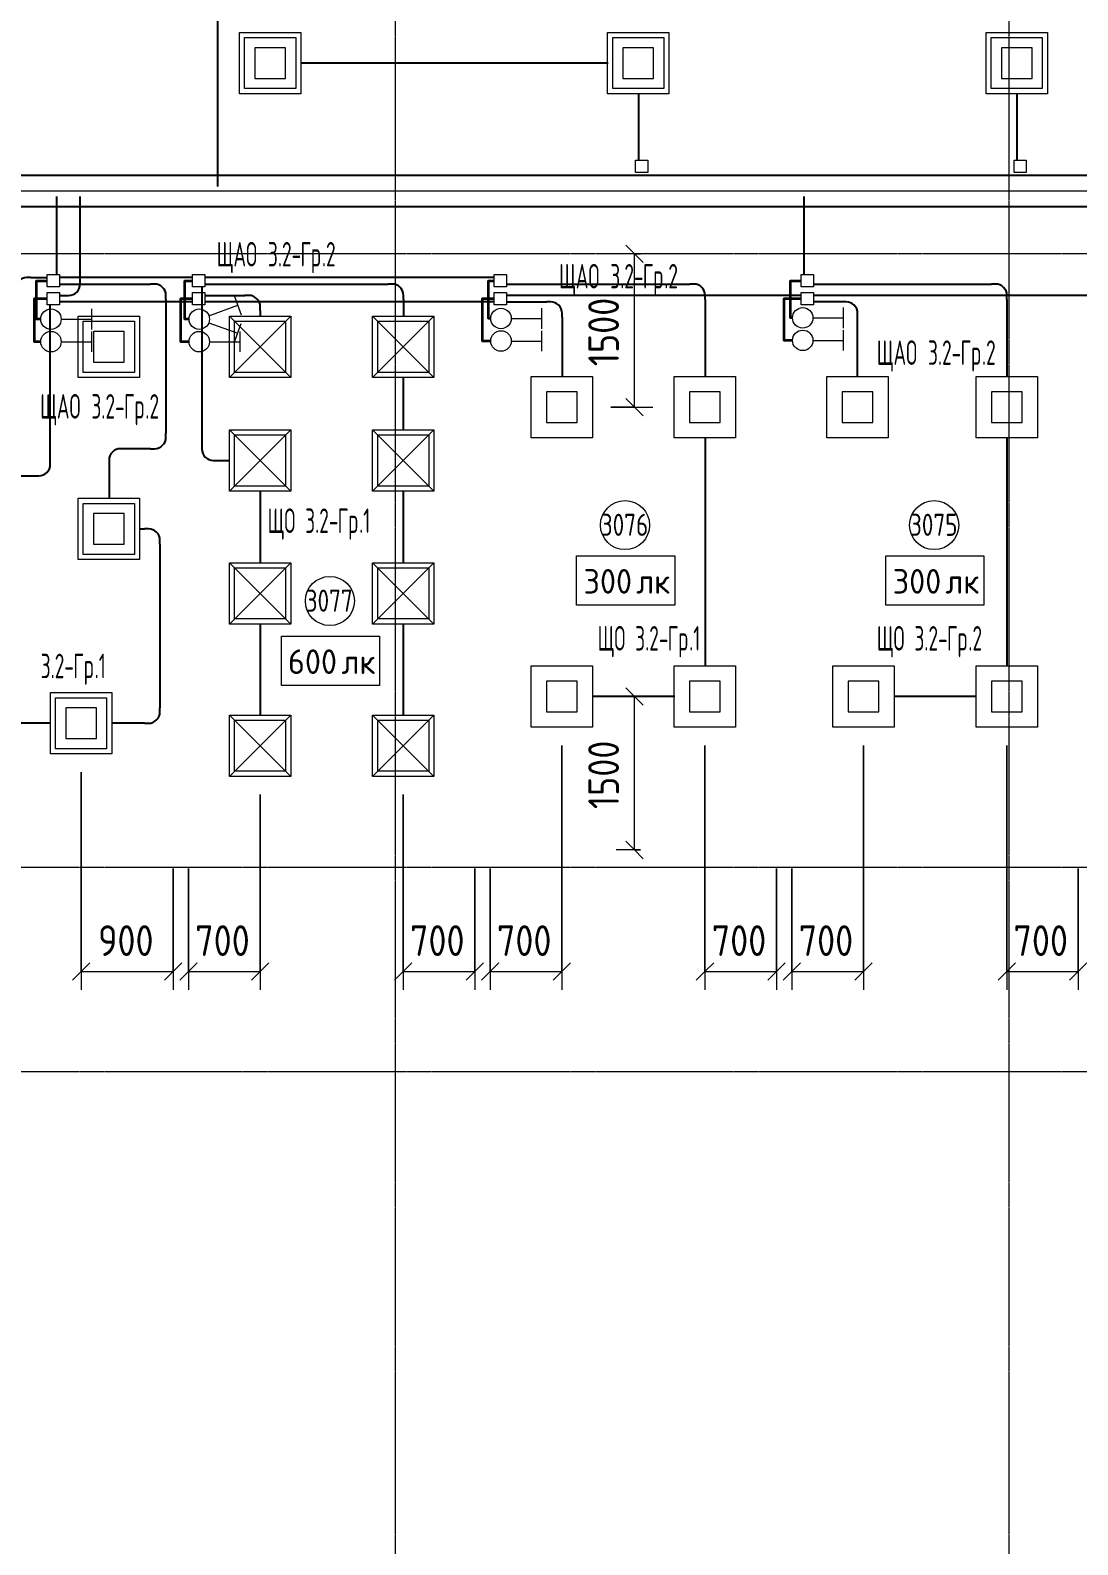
# Model space of a CAD drawing. Header units: millimetres. Extents: x -4730 to 98194, y -4296 to 93388.
# Drawn here: x 17933 to 28174, y 30378 to 45184 of the extents above; entities that cross this region are included whole.
import ezdxf

# ---------------------------------------------------------------- set-up
doc = ezdxf.new("R2010")
doc.units = ezdxf.units.MM
doc.linetypes.add('Линия сетки', pattern=[22.225, 12.7, -3.175, 3.175, -3.175])
for name, color, linetype, lineweight, true_color in [('Кабельные лотки', 5, 'Continuous', 25, 0x0000ff), ('Короба', 7, 'Continuous', 25, 0x008000), ('Соединительные детали коробов', 7, 'Continuous', 25, 0x008000), ('Типовые аннотации', 5, 'Continuous', 18, 0x0000ff)]:
    doc.layers.add(name, color=color, linetype=linetype, lineweight=lineweight, true_color=true_color)
for name, color, linetype, lineweight in [('Марки помещений', 7, 'Continuous', 9), ('Марки силовых электроприборов', 7, 'Continuous', 9), ('Осевая линия', 7, 'Continuous', 18), ('Оси', 7, 'Continuous', 9), ('Провода', 7, 'Continuous', 35), ('Размеры', 7, 'Continuous', 9), ('Размеры-120', 7, 'Continuous', 9)]:
    doc.layers.add(name, color=color, linetype=linetype, lineweight=lineweight)
doc.styles.add('GOST Common', font='GOST_Common.ttf', dxfattribs={"width": 0.6, "height": 240})
doc.styles.add('GOST Common_1', font='GOST_Common.ttf', dxfattribs={"width": 0.9, "height": 300})
doc.styles.add('GOST Common_2', font='GOST_Common.ttf', dxfattribs={"width": 0.8, "height": 216})
doc.styles.add('GOST Common_3', font='GOST_Common.ttf', dxfattribs={"height": 240})
doc.dimstyles.new('ADSK_Проверочный', dxfattribs={"dimscale": 304.8, "dimtxt": 301.714499, "dimasz": 0.556693, "dimexe": 0.590551, "dimexo": 0.590551, "dimgap": 0.19685, "dimtad": 1, "dimdec": 3, "dimrnd": 0.001, "dimdsep": 46, "dimtxsty": 'GOST Common_1', "dimblk1": 'OBLIQUE', "dimblk2": 'OBLIQUE', "dimsah": 1, "dimcen": 0.09, "dimazin": 0, "dimtfac": 1, "dimtdec": 4, "dimtix": 1, "dimtmove": 0, "dimatfit": 3, "dimfxl": 1, "dimtvp": 1, "dimtolj": 1, "dimtzin": 0, "dimarcsym": 2})

# ---------------------------------------------------------------- blocks, each defined once
blk = doc.blocks.new('M_Короб_ отвод - Плоский торец - ПВХ - Стандартная-2386742-3-й этаж')
at = {"layer": 'Соединительные детали коробов'}
for p, q in [((0, 111.95), (0, 150.05)), ((-150.05, 0), (-111.95, 0))]:
    blk.add_line(p, q, dxfattribs=at)
blk.add_arc((-111.95, 111.95), 111.95, 270, 0, dxfattribs=at)
blk = doc.blocks.new('DIMBLOCK108-3-й этаж')
at = {"layer": 'Размеры-120'}
for p, q in [((18430, 37932), (18430, 35802)), ((18430, 35982), (18430, 37932)), ((19330, 36990), (19330, 35802)), ((19330, 35982), (19330, 36990)), ((18430, 35982), (18345, 35897)), ((18430, 35982), (18515, 36067)), ((18430, 35982), (19330, 35982)), ((19330, 35982), (19245, 35897)), ((19330, 35982), (19415, 36067))]:
    blk.add_line(p, q, dxfattribs=at)
at = {"layer": 'Размеры-120', "color": 0, "insert": (18596, 36434), "char_height": 300, "width": 681.16, "attachment_point": 1, "line_spacing_factor": 1.022761, "style": 'GOST Common_1'}
blk.add_mtext('900', dxfattribs=at)
blk = doc.blocks.new('_Oblique')
at = {"color": 0, "linetype": 'ByBlock', "lineweight": -2}
blk.add_line((-0.5, -0.5), (0.5, 0.5), dxfattribs=at)
blk = doc.blocks.new('DIMBLOCK109-3-й этаж')
at = {"layer": 'Размеры-120'}
for p, q in [((20180, 37712), (20180, 35802)), ((20180, 35982), (20180, 37712)), ((19480, 36990), (19480, 35802)), ((19480, 35982), (19480, 36990)), ((19480, 35982), (19395, 35897)), ((19480, 35982), (19565, 36067)), ((19480, 35982), (20180, 35982)), ((20180, 35982), (20095, 35897)), ((20180, 35982), (20265, 36067))]:
    blk.add_line(p, q, dxfattribs=at)
at = {"layer": 'Размеры-120', "color": 0, "insert": (19546, 36434), "char_height": 300, "width": 681.16, "attachment_point": 1, "line_spacing_factor": 1.022761, "style": 'GOST Common_1'}
blk.add_mtext('700', dxfattribs=at)
blk = doc.blocks.new('DIMBLOCK110-3-й этаж')
at = {"layer": 'Размеры-120'}
for p, q in [((21580, 37712), (21580, 35802)), ((21580, 35982), (21580, 37712)), ((22280, 36990), (22280, 35802)), ((22280, 35982), (22280, 36990)), ((21580, 35982), (21495, 35897)), ((21580, 35982), (21665, 36067)), ((21580, 35982), (22280, 35982)), ((22280, 35982), (22195, 35897)), ((22280, 35982), (22365, 36067))]:
    blk.add_line(p, q, dxfattribs=at)
at = {"layer": 'Размеры-120', "color": 0, "insert": (21646, 36434), "char_height": 300, "width": 681.16, "attachment_point": 1, "line_spacing_factor": 1.022761, "style": 'GOST Common_1'}
blk.add_mtext('700', dxfattribs=at)
blk = doc.blocks.new('DIMBLOCK111-3-й этаж')
at = {"layer": 'Размеры-120'}
for p, q in [((23130, 38192), (23130, 35802)), ((23130, 35982), (23130, 38192)), ((22430, 36990), (22430, 35802)), ((22430, 35982), (22430, 36990)), ((22430, 35982), (22345, 35897)), ((22430, 35982), (22515, 36067)), ((22430, 35982), (23130, 35982)), ((23130, 35982), (23045, 35897)), ((23130, 35982), (23215, 36067))]:
    blk.add_line(p, q, dxfattribs=at)
at = {"layer": 'Размеры-120', "color": 0, "insert": (22496, 36434), "char_height": 300, "width": 681.16, "attachment_point": 1, "line_spacing_factor": 1.022761, "style": 'GOST Common_1'}
blk.add_mtext('700', dxfattribs=at)
blk = doc.blocks.new('DIMBLOCK112-3-й этаж')
at = {"layer": 'Размеры-120'}
for p, q in [((24530, 38192), (24530, 35802)), ((24530, 35982), (24530, 38192)), ((25230, 36990), (25230, 35802)), ((25230, 35982), (25230, 36990)), ((24530, 35982), (24445, 35897)), ((24530, 35982), (24615, 36067)), ((24530, 35982), (25230, 35982)), ((25230, 35982), (25145, 35897)), ((25230, 35982), (25315, 36067))]:
    blk.add_line(p, q, dxfattribs=at)
at = {"layer": 'Размеры-120', "color": 0, "insert": (24596, 36434), "char_height": 300, "width": 681.16, "attachment_point": 1, "line_spacing_factor": 1.022761, "style": 'GOST Common_1'}
blk.add_mtext('700', dxfattribs=at)
blk = doc.blocks.new('DIMBLOCK113-3-й этаж')
at = {"layer": 'Размеры-120'}
for p, q in [((23610, 38670), (24021, 38670)), ((23841, 38670), (23610, 38670)), ((23841, 38670), (23756, 38755)), ((23841, 37170), (23841, 38670)), ((23841, 38670), (23926, 38585)), ((23901, 37170), (23661, 37170)), ((23841, 37170), (23756, 37255)), ((23841, 37170), (23926, 37085)), ((23841, 37170), (23901, 37170))]:
    blk.add_line(p, q, dxfattribs=at)
at = {"layer": 'Размеры-120', "color": 0, "insert": (23389, 37570), "char_height": 300, "width": 840.71, "attachment_point": 1, "rotation": 90, "line_spacing_factor": 1.022761, "style": 'GOST Common_1'}
blk.add_mtext('1500', dxfattribs=at)
blk = doc.blocks.new('DIMBLOCK114-3-й этаж')
at = {"layer": 'Размеры-120'}
for p, q in [((23901, 43000), (23661, 43000)), ((23841, 43000), (23756, 43085)), ((23841, 41500), (23841, 43000)), ((23841, 43000), (23926, 42915)), ((23841, 43000), (23901, 43000)), ((23610, 41500), (24021, 41500)), ((23841, 41500), (23610, 41500)), ((23841, 41500), (23756, 41585)), ((23841, 41500), (23926, 41415))]:
    blk.add_line(p, q, dxfattribs=at)
at = {"layer": 'Размеры-120', "color": 0, "insert": (23389, 41900), "char_height": 300, "width": 840.71, "attachment_point": 1, "rotation": 90, "line_spacing_factor": 1.022761, "style": 'GOST Common_1'}
blk.add_mtext('1500', dxfattribs=at)
blk = doc.blocks.new('DIMBLOCK115-3-й этаж')
at = {"layer": 'Размеры-120'}
for p, q in [((26080, 38192), (26080, 35802)), ((26080, 35982), (26080, 38192)), ((25380, 36990), (25380, 35802)), ((25380, 35982), (25380, 36990)), ((25380, 35982), (25295, 35897)), ((25380, 35982), (25465, 36067)), ((25380, 35982), (26080, 35982)), ((26080, 35982), (25995, 35897)), ((26080, 35982), (26165, 36067))]:
    blk.add_line(p, q, dxfattribs=at)
at = {"layer": 'Размеры-120', "color": 0, "insert": (25446, 36434), "char_height": 300, "width": 681.16, "attachment_point": 1, "line_spacing_factor": 1.022761, "style": 'GOST Common_1'}
blk.add_mtext('700', dxfattribs=at)
blk = doc.blocks.new('DIMBLOCK116-3-й этаж')
at = {"layer": 'Размеры-120'}
for p, q in [((27480, 38192), (27480, 35802)), ((27480, 35982), (27480, 38192)), ((28180, 36990), (28180, 35802)), ((28180, 35982), (28180, 36990)), ((27480, 35982), (27395, 35897)), ((27480, 35982), (27565, 36067)), ((27480, 35982), (28180, 35982)), ((28180, 35982), (28095, 35897)), ((28180, 35982), (28265, 36067))]:
    blk.add_line(p, q, dxfattribs=at)
at = {"layer": 'Размеры-120', "color": 0, "insert": (27546, 36434), "char_height": 300, "width": 681.16, "attachment_point": 1, "line_spacing_factor": 1.022761, "style": 'GOST Common_1'}
blk.add_mtext('700', dxfattribs=at)
blk = doc.blocks.new('ADSK_Марка_Помещение_1_ГОСТ21-501-2011 - Номер-85995-3-й этаж')
at = {"layer": 'Марки помещений'}
blk.add_circle((0, 0), 2, dxfattribs=at)
blk = doc.blocks.new('Морка помещения_освещённость_ - Морка помещения_освещённость_-1484368-3-й этаж')
at = {"layer": 'Марки помещений', "color": 190, "true_color": 0x8000ff}
for p, q in [((-4, 0), (-4, 4)), ((-4, 4), (4, 4)), ((4, 4), (4, 0)), ((4, 0), (-4, 0))]:
    blk.add_line(p, q, dxfattribs=at)

msp = doc.modelspace()

# ---------------------------------------------------------------- linework, layer by layer
at = {"layer": 'Кабельные лотки'}
for p, q in [((33617.9607, 43763.1437), (6870.0021, 43763.1437)), ((6870.0021, 43463.1437), (33617.9607, 43463.1437))]:
    msp.add_line(p, q, dxfattribs=at)
at = {"layer": 'Короба'}
for p, q in [((19763.3443, 46606.5969), (19763.3443, 43656.3867)), ((23582.8443, 44863.9553), (20577.8443, 44863.9553)), ((23880.3443, 44566.4553), (23880.3443, 43914.9566)), ((27580.3443, 44566.4553), (27580.3443, 43914.9566)), ((18191.4835, 42795.3411), (18191.4835, 43558.4968)), ((18419.9835, 42742.2061), (18419.9835, 43558.4968)), ((25498.4835, 42795.3411), (25498.4835, 43558.4968)), ((17937.7758, 42766.8411), (18099.9835, 42766.8411)), ((19519.9835, 42766.8411), (18219.9835, 42766.8411)), ((18219.9835, 42703.8411), (19109.9335, 42703.8411)), ((19611.4835, 42675.3411), (19611.4835, 41128.7416)), ((22469.9835, 42766.8411), (19639.9835, 42766.8411)), ((19639.9835, 42703.8411), (21432.214, 42703.8411)), ((22589.9835, 42703.8411), (24382.214, 42703.8411)), ((25589.9835, 42703.8411), (27332.214, 42703.8411)), ((18128.4835, 40979.0213), (18128.4835, 42500.6561)), ((18219.9835, 42592.1561), (18269.9335, 42592.1561)), ((19519.9835, 42529.1561), (18219.9835, 42529.1561)), ((19259.9835, 42553.7911), (19259.9835, 41243.8911)), ((19639.9835, 42592.1561), (20032.214, 42592.1561)), ((22469.9835, 42529.1561), (19639.9835, 42529.1561)), ((21582.264, 42553.7911), (21582.264, 42386.6561)), ((25469.9835, 42592.1561), (22589.9835, 42592.1561)), ((22589.9835, 42529.1561), (22982.214, 42529.1561)), ((24532.264, 42553.7911), (24532.264, 41797.5)), ((28409.9835, 42592.1561), (25589.9835, 42592.1561)), ((25872.214, 42529.1561), (25589.9835, 42529.1561)), ((27482.264, 42553.7911), (27482.264, 41797.5)), ((20182.264, 42442.1061), (20182.264, 42386.6561)), ((23132.264, 42379.1061), (23132.264, 41797.5)), ((26022.264, 41797.5), (26022.264, 42379.1061)), ((21582.264, 41276.1916), (21582.264, 41791.6561)), ((24532.264, 41202.5), (24532.264, 38967.5)), ((27482.264, 41202.5), (27482.264, 38967.5)), ((19109.9335, 41093.8411), (18853.7736, 41093.8411)), ((18703.7236, 40943.7911), (18703.7236, 40606.6561)), ((19761.5335, 40978.6916), (19884.764, 40978.6916)), ((17810.4929, 40828.9713), (17978.4335, 40828.9713)), ((20182.264, 40681.1916), (20182.264, 39976.1916)), ((21582.264, 39976.1916), (21582.264, 40681.1916)), ((19001.2236, 40309.1561), (19051.1736, 40309.1561)), ((19201.2236, 40159.1061), (19201.2236, 38559.2061)), ((20182.264, 39381.1916), (20182.264, 38486.6561)), ((21582.264, 38486.6561), (21582.264, 39381.1916)), ((24234.764, 38670), (23429.764, 38670)), ((27184.764, 38670), (26379.764, 38670)), ((18134.764, 38409.1561), (16699.764, 38409.1561)), ((19051.1736, 38409.1561), (18729.764, 38409.1561))]:
    msp.add_line(p, q, dxfattribs=at)
at = {"layer": 'Осевая линия'}
msp.add_line((6870.0021, 43613.1437), (33617.9607, 43613.1437), dxfattribs=at)
at = {"layer": 'Оси', "linetype": 'Линия сетки'}
for p, q in [((21500, 93388.3703), (21500, -3096.3487)), ((27500, 93388.3703), (27500, -3096.3487)), ((98194.2682, 43000), (-3530.0173, 43000)), ((98194.2682, 37000), (-3530.0173, 37000)), ((98194.2682, 35000), (-3530.0173, 35000))]:
    msp.add_line(p, q, dxfattribs=at)
at = {"layer": 'Провода', "flags": 128}
for points in [[(18035.6433, 42360), (17995, 42360), (17995, 42735.3432), (18099.9835, 42735.3419)], [(19485.6433, 42360), (19445, 42360), (19445, 42735.3432), (19519.9835, 42735.342)], [(22435.6433, 42366.5458), (22415, 42366.5458), (22415, 42735.3432), (22469.9835, 42735.3422)], [(25385.6433, 42372.5619), (25365, 42372.5619), (25365, 42735.3432), (25469.9835, 42735.3419)], [(18035.6433, 42140), (17975, 42140), (17975, 42560.6582), (18099.9835, 42560.6568)], [(19485.6433, 42140), (19405, 42140), (19405, 42560.6582), (19519.9835, 42560.6568)], [(22435.6433, 42146.5458), (22355, 42146.5458), (22355, 42560.6582), (22469.9835, 42560.6568)], [(25385.6433, 42152.5619), (25305, 42152.5619), (25305, 42560.6582), (25469.9835, 42560.6567)]]:
    msp.add_lwpolyline(points, dxfattribs=at)
at = {"layer": 'Типовые аннотации'}
for p, q in [((19978.0804, 45163.9553), (20578.0804, 45163.9553)), ((19978.0804, 44563.9553), (19978.0804, 45163.9553)), ((20578.0804, 45163.9553), (20578.0804, 44563.9553)), ((23578.0804, 45163.9553), (24178.0804, 45163.9553)), ((23578.0804, 44563.9553), (23578.0804, 45163.9553)), ((24178.0804, 45163.9553), (24178.0804, 44563.9553)), ((20028.0804, 45113.9553), (20528.0804, 45113.9553)), ((20028.0804, 44613.9553), (20028.0804, 45113.9553)), ((20128.0804, 45013.9553), (20128.0804, 44713.9553)), ((20428.0804, 45013.9553), (20128.0804, 45013.9553)), ((20428.0804, 44713.9553), (20428.0804, 45013.9553)), ((20528.0804, 45113.9553), (20528.0804, 44613.9553)), ((23628.0804, 45113.9553), (24128.0804, 45113.9553)), ((23628.0804, 44613.9553), (23628.0804, 45113.9553)), ((23728.0804, 45013.9553), (23728.0804, 44713.9553)), ((24028.0804, 45013.9553), (23728.0804, 45013.9553)), ((24028.0804, 44713.9553), (24028.0804, 45013.9553)), ((24128.0804, 45113.9553), (24128.0804, 44613.9553)), ((20528.0804, 44613.9553), (20028.0804, 44613.9553)), ((20128.0804, 44713.9553), (20428.0804, 44713.9553)), ((24128.0804, 44613.9553), (23628.0804, 44613.9553)), ((23728.0804, 44713.9553), (24028.0804, 44713.9553)), ((20578.0804, 44563.9553), (19978.0804, 44563.9553)), ((24178.0804, 44563.9553), (23578.0804, 44563.9553)), ((19679.6126, 42394.202), (19961.5204, 42496.8081)), ((19927.3184, 42590.7773), (19995.7224, 42402.8388)), ((18235.6433, 42360), (18535.6433, 42360)), ((18535.6433, 42260), (18535.6433, 42460)), ((21280, 42389.1561), (21880, 42389.1561)), ((21280, 41789.1561), (21280, 42389.1561)), ((21280, 42389.1561), (21880, 41789.1561)), ((21280, 41789.1561), (21880, 42389.1561)), ((21880, 42389.1561), (21880, 41789.1561)), ((22635.6433, 42366.5458), (22935.6433, 42366.5458)), ((22935.6433, 42266.5458), (22935.6433, 42466.5458)), ((25585.6433, 42372.5619), (25885.6433, 42372.5619)), ((25885.6433, 42272.5619), (25885.6433, 42472.5619)), ((19679.6126, 42325.798), (19961.5204, 42223.1919)), ((19927.3184, 42129.2227), (19995.7224, 42317.1612)), ((21330, 42339.1561), (21830, 42339.1561)), ((21330, 41839.1561), (21330, 42339.1561)), ((21830, 42339.1561), (21830, 41839.1561)), ((21880, 41789.1561), (21280, 41789.1561)), ((21830, 41839.1561), (21330, 41839.1561)), ((24230, 41800), (24830, 41800)), ((24230, 41200), (24230, 41800)), ((24830, 41800), (24830, 41200)), ((27180, 41800), (27780, 41800)), ((27180, 41200), (27180, 41800)), ((27780, 41800), (27780, 41200)), ((24380, 41650), (24380, 41350)), ((24680, 41650), (24380, 41650)), ((24680, 41350), (24680, 41650)), ((27330, 41650), (27330, 41350)), ((27630, 41650), (27330, 41650)), ((27630, 41350), (27630, 41650)), ((24380, 41350), (24680, 41350)), ((27330, 41350), (27630, 41350)), ((19880, 41278.6916), (20480, 41278.6916)), ((19880, 40678.6916), (19880, 41278.6916)), ((19880, 41278.6916), (20480, 40678.6916)), ((19880, 40678.6916), (20480, 41278.6916)), ((19930, 41228.6916), (20430, 41228.6916)), ((19930, 40728.6916), (19930, 41228.6916)), ((20430, 41228.6916), (20430, 40728.6916)), ((20480, 41278.6916), (20480, 40678.6916)), ((21280, 41278.6916), (21880, 41278.6916)), ((21280, 40678.6916), (21280, 41278.6916)), ((21280, 41278.6916), (21880, 40678.6916)), ((21280, 40678.6916), (21880, 41278.6916)), ((21330, 41228.6916), (21830, 41228.6916)), ((21330, 40728.6916), (21330, 41228.6916)), ((21830, 41228.6916), (21830, 40728.6916)), ((21880, 41278.6916), (21880, 40678.6916)), ((24830, 41200), (24230, 41200)), ((27780, 41200), (27180, 41200)), ((20430, 40728.6916), (19930, 40728.6916)), ((21830, 40728.6916), (21330, 40728.6916)), ((18401.4596, 40609.1561), (19001.4596, 40609.1561)), ((18401.4596, 40009.1561), (18401.4596, 40609.1561)), ((19001.4596, 40609.1561), (19001.4596, 40009.1561)), ((20480, 40678.6916), (19880, 40678.6916)), ((21880, 40678.6916), (21280, 40678.6916)), ((18451.4596, 40559.1561), (18951.4596, 40559.1561)), ((18451.4596, 40059.1561), (18451.4596, 40559.1561)), ((18551.4596, 40459.1561), (18551.4596, 40159.1561)), ((18851.4596, 40459.1561), (18551.4596, 40459.1561)), ((18851.4596, 40159.1561), (18851.4596, 40459.1561)), ((18951.4596, 40559.1561), (18951.4596, 40059.1561)), ((18551.4596, 40159.1561), (18851.4596, 40159.1561)), ((19001.4596, 40009.1561), (18401.4596, 40009.1561)), ((18951.4596, 40059.1561), (18451.4596, 40059.1561)), ((19880, 39978.6916), (20480, 39978.6916)), ((19880, 39378.6916), (19880, 39978.6916)), ((19880, 39978.6916), (20480, 39378.6916)), ((19880, 39378.6916), (20480, 39978.6916)), ((20480, 39978.6916), (20480, 39378.6916)), ((21280, 39978.6916), (21880, 39978.6916)), ((21280, 39378.6916), (21280, 39978.6916)), ((21280, 39978.6916), (21880, 39378.6916)), ((21280, 39378.6916), (21880, 39978.6916)), ((21880, 39978.6916), (21880, 39378.6916)), ((19930, 39928.6916), (20430, 39928.6916)), ((19930, 39428.6916), (19930, 39928.6916)), ((20430, 39928.6916), (20430, 39428.6916)), ((21330, 39928.6916), (21830, 39928.6916)), ((21330, 39428.6916), (21330, 39928.6916)), ((21830, 39928.6916), (21830, 39428.6916)), ((20430, 39428.6916), (19930, 39428.6916)), ((21830, 39428.6916), (21330, 39428.6916)), ((20480, 39378.6916), (19880, 39378.6916)), ((21880, 39378.6916), (21280, 39378.6916)), ((22830, 38970), (23430, 38970)), ((22830, 38370), (22830, 38970)), ((23430, 38970), (23430, 38370)), ((24230, 38970), (24830, 38970)), ((24230, 38370), (24230, 38970)), ((24830, 38970), (24830, 38370)), ((25780, 38970), (26380, 38970)), ((25780, 38370), (25780, 38970)), ((26380, 38970), (26380, 38370)), ((27180, 38970), (27780, 38970)), ((27180, 38370), (27180, 38970)), ((27780, 38970), (27780, 38370)), ((22980, 38820), (22980, 38520)), ((23280, 38820), (22980, 38820)), ((23280, 38520), (23280, 38820)), ((24380, 38820), (24380, 38520)), ((24680, 38820), (24380, 38820)), ((24680, 38520), (24680, 38820)), ((25930, 38820), (25930, 38520)), ((26230, 38820), (25930, 38820)), ((26230, 38520), (26230, 38820)), ((27330, 38820), (27330, 38520)), ((27630, 38820), (27330, 38820)), ((27630, 38520), (27630, 38820)), ((18130, 38709.1561), (18730, 38709.1561)), ((18130, 38109.1561), (18130, 38709.1561)), ((18180, 38659.1561), (18680, 38659.1561)), ((18180, 38159.1561), (18180, 38659.1561)), ((18680, 38659.1561), (18680, 38159.1561)), ((18730, 38709.1561), (18730, 38109.1561)), ((18280, 38559.1561), (18280, 38259.1561)), ((18580, 38559.1561), (18280, 38559.1561)), ((18580, 38259.1561), (18580, 38559.1561)), ((22980, 38520), (23280, 38520)), ((24380, 38520), (24680, 38520)), ((25930, 38520), (26230, 38520)), ((27330, 38520), (27630, 38520)), ((19880, 38489.1561), (20480, 38489.1561)), ((19880, 37889.1561), (19880, 38489.1561)), ((19880, 38489.1561), (20480, 37889.1561)), ((19880, 37889.1561), (20480, 38489.1561)), ((19930, 38439.1561), (20430, 38439.1561)), ((19930, 37939.1561), (19930, 38439.1561)), ((20430, 38439.1561), (20430, 37939.1561)), ((20480, 38489.1561), (20480, 37889.1561)), ((21280, 38489.1561), (21880, 38489.1561)), ((21280, 37889.1561), (21280, 38489.1561)), ((21280, 38489.1561), (21880, 37889.1561)), ((21280, 37889.1561), (21880, 38489.1561)), ((21330, 38439.1561), (21830, 38439.1561)), ((21330, 37939.1561), (21330, 38439.1561)), ((21830, 38439.1561), (21830, 37939.1561)), ((21880, 38489.1561), (21880, 37889.1561)), ((23430, 38370), (22830, 38370)), ((24830, 38370), (24230, 38370)), ((26380, 38370), (25780, 38370)), ((27780, 38370), (27180, 38370)), ((18280, 38259.1561), (18580, 38259.1561)), ((18730, 38109.1561), (18130, 38109.1561)), ((18680, 38159.1561), (18180, 38159.1561)), ((20430, 37939.1561), (19930, 37939.1561)), ((21830, 37939.1561), (21330, 37939.1561)), ((20480, 37889.1561), (19880, 37889.1561)), ((21880, 37889.1561), (21280, 37889.1561))]:
    msp.add_line(p, q, dxfattribs=at)
at = {"layer": 'Типовые аннотации', "color": 1, "true_color": 0xff0000}
for p, q in [((27278.0804, 45163.9553), (27878.0804, 45163.9553)), ((27278.0804, 44563.9553), (27278.0804, 45163.9553)), ((27878.0804, 45163.9553), (27878.0804, 44563.9553)), ((27328.0804, 45113.9553), (27828.0804, 45113.9553)), ((27328.0804, 44613.9553), (27328.0804, 45113.9553)), ((27428.0804, 45013.9553), (27428.0804, 44713.9553)), ((27728.0804, 45013.9553), (27428.0804, 45013.9553)), ((27728.0804, 44713.9553), (27728.0804, 45013.9553)), ((27828.0804, 45113.9553), (27828.0804, 44613.9553)), ((27828.0804, 44613.9553), (27328.0804, 44613.9553)), ((27428.0804, 44713.9553), (27728.0804, 44713.9553)), ((27878.0804, 44563.9553), (27278.0804, 44563.9553)), ((27551.8443, 43914.9566), (27671.8443, 43914.9566)), ((27551.8443, 43794.9566), (27551.8443, 43914.9566)), ((27671.8443, 43914.9566), (27671.8443, 43794.9566)), ((27671.8443, 43794.9566), (27551.8443, 43794.9566)), ((18099.9835, 42620.6561), (18219.9835, 42620.6561)), ((18099.9835, 42500.6561), (18099.9835, 42620.6561)), ((18219.9835, 42500.6561), (18099.9835, 42500.6561)), ((18219.9835, 42620.6561), (18219.9835, 42500.6561)), ((19519.9835, 42620.6561), (19639.9835, 42620.6561)), ((19519.9835, 42500.6561), (19519.9835, 42620.6561)), ((19639.9835, 42500.6561), (19519.9835, 42500.6561)), ((19639.9835, 42620.6561), (19639.9835, 42500.6561)), ((22469.9835, 42620.6561), (22589.9835, 42620.6561)), ((22469.9835, 42500.6561), (22469.9835, 42620.6561)), ((22589.9835, 42500.6561), (22469.9835, 42500.6561)), ((22589.9835, 42620.6561), (22589.9835, 42500.6561)), ((25469.9835, 42620.6561), (25589.9835, 42620.6561)), ((25469.9835, 42500.6561), (25469.9835, 42620.6561)), ((25589.9835, 42500.6561), (25469.9835, 42500.6561)), ((25589.9835, 42620.6561), (25589.9835, 42500.6561)), ((18401.4596, 42389.1561), (19001.4596, 42389.1561)), ((18401.4596, 41789.1561), (18401.4596, 42389.1561)), ((19001.4596, 42389.1561), (19001.4596, 41789.1561)), ((19880, 42389.1561), (20480, 42389.1561)), ((19880, 41789.1561), (19880, 42389.1561)), ((19880, 42389.1561), (20480, 41789.1561)), ((19880, 41789.1561), (20480, 42389.1561)), ((20480, 42389.1561), (20480, 41789.1561)), ((18451.4596, 42339.1561), (18951.4596, 42339.1561)), ((18451.4596, 41839.1561), (18451.4596, 42339.1561)), ((18535.6433, 42040), (18535.6433, 42240)), ((18551.4596, 42239.1561), (18551.4596, 41939.1561)), ((18851.4596, 42239.1561), (18551.4596, 42239.1561)), ((18851.4596, 41939.1561), (18851.4596, 42239.1561)), ((18951.4596, 42339.1561), (18951.4596, 41839.1561)), ((19930, 42339.1561), (20430, 42339.1561)), ((19930, 41839.1561), (19930, 42339.1561)), ((19985.6433, 42040), (19985.6433, 42240)), ((20430, 42339.1561), (20430, 41839.1561)), ((22935.6433, 42046.5458), (22935.6433, 42246.5458)), ((25885.6433, 42052.5619), (25885.6433, 42252.5619)), ((18235.6433, 42140), (18535.6433, 42140)), ((19685.6433, 42140), (19985.6433, 42140)), ((22635.6433, 42146.5458), (22935.6433, 42146.5458)), ((25585.6433, 42152.5619), (25885.6433, 42152.5619)), ((18551.4596, 41939.1561), (18851.4596, 41939.1561)), ((19001.4596, 41789.1561), (18401.4596, 41789.1561)), ((18951.4596, 41839.1561), (18451.4596, 41839.1561)), ((20480, 41789.1561), (19880, 41789.1561)), ((20430, 41839.1561), (19930, 41839.1561)), ((22830, 41800), (23430, 41800)), ((22830, 41200), (22830, 41800)), ((23430, 41800), (23430, 41200)), ((25720, 41800), (26320, 41800)), ((25720, 41200), (25720, 41800)), ((26320, 41800), (26320, 41200)), ((22980, 41650), (22980, 41350)), ((23280, 41650), (22980, 41650)), ((23280, 41350), (23280, 41650)), ((25870, 41650), (25870, 41350)), ((26170, 41650), (25870, 41650)), ((26170, 41350), (26170, 41650)), ((22980, 41350), (23280, 41350)), ((25870, 41350), (26170, 41350)), ((23430, 41200), (22830, 41200)), ((26320, 41200), (25720, 41200))]:
    msp.add_line(p, q, dxfattribs=at)
at = {"layer": 'Типовые аннотации', "color": 16, "true_color": 0x800000}
for p, q in [((23851.8443, 43914.9566), (23971.8443, 43914.9566)), ((23851.8443, 43794.9566), (23851.8443, 43914.9566)), ((23971.8443, 43914.9566), (23971.8443, 43794.9566)), ((23971.8443, 43794.9566), (23851.8443, 43794.9566))]:
    msp.add_line(p, q, dxfattribs=at)
at = {"layer": 'Типовые аннотации', "color": 7}
for p, q in [((18099.9835, 42795.3411), (18219.9835, 42795.3411)), ((18099.9835, 42675.3411), (18099.9835, 42795.3411)), ((18219.9835, 42795.3411), (18219.9835, 42675.3411)), ((19519.9835, 42795.3411), (19639.9835, 42795.3411)), ((19519.9835, 42675.3411), (19519.9835, 42795.3411)), ((19639.9835, 42795.3411), (19639.9835, 42675.3411)), ((22469.9835, 42795.3411), (22589.9835, 42795.3411)), ((22469.9835, 42675.3411), (22469.9835, 42795.3411)), ((22589.9835, 42795.3411), (22589.9835, 42675.3411)), ((25469.9835, 42795.3411), (25589.9835, 42795.3411)), ((25469.9835, 42675.3411), (25469.9835, 42795.3411)), ((25589.9835, 42795.3411), (25589.9835, 42675.3411)), ((18219.9835, 42675.3411), (18099.9835, 42675.3411)), ((19639.9835, 42675.3411), (19519.9835, 42675.3411)), ((22589.9835, 42675.3411), (22469.9835, 42675.3411)), ((25589.9835, 42675.3411), (25469.9835, 42675.3411))]:
    msp.add_line(p, q, dxfattribs=at)
at = {"layer": 'Типовые аннотации'}
for centre in [(18135.6433, 42360), (19585.6433, 42360), (22535.6433, 42366.5458), (25485.6433, 42372.5619)]:
    msp.add_circle(centre, 100, dxfattribs=at)
at = {"layer": 'Типовые аннотации', "color": 1, "true_color": 0xff0000}
for centre in [(18135.6433, 42140), (19585.6433, 42140), (22535.6433, 42146.5458), (25485.6433, 42152.5619)]:
    msp.add_circle(centre, 100, dxfattribs=at)

# ---------------------------------------------------------------- block references
at = {"layer": 'Марки помещений', "xscale": 120, "yscale": 120, "zscale": 120}
for p in [(23748.2655, 40346.5662), (26771.2221, 40346.5662), (20862.9817, 39604.6409)]:
    msp.add_blockref('ADSK_Марка_Помещение_1_ГОСТ21-501-2011 - Номер-85995-3-й этаж', p, dxfattribs=at)
at = {"layer": 'Марки помещений', "color": 190, "true_color": 0x8000ff, "xscale": 120, "yscale": 120, "zscale": 120}
for p in [(23754.1076, 39565.0359), (26777.0641, 39565.0359), (20868.8237, 38779.6236)]:
    msp.add_blockref('Морка помещения_освещённость_ - Морка помещения_освещённость_-1484368-3-й этаж', p, dxfattribs=at)
at = {"layer": 'Соединительные детали коробов'}
for p, rotation in [((17787.7258, 42766.8411), 180), ((19259.9835, 42703.8411), 90), ((21582.264, 42703.8411), 90), ((24532.264, 42703.8411), 90), ((27482.264, 42703.8411), 90), ((20182.264, 42592.1561), 90), ((23132.264, 42529.1561), 90), ((26022.264, 42529.1561), 90), ((18703.7236, 41093.8411), 180), ((19611.4835, 40978.6916), 270), ((19201.2236, 40309.1561), 90)]:
    msp.add_blockref('M_Короб_ отвод - Плоский торец - ПВХ - Стандартная-2386742-3-й этаж', p, dxfattribs=dict(at, rotation=rotation))
for p in [(18419.9835, 42592.1561), (19259.9835, 41093.8411), (18128.4835, 40828.9713), (19201.2236, 38409.1561)]:
    msp.add_blockref('M_Короб_ отвод - Плоский торец - ПВХ - Стандартная-2386742-3-й этаж', p, dxfattribs=at)

# ---------------------------------------------------------------- texts
at = {"layer": 'Марки помещений', "char_height": 216, "width": 584.9112, "attachment_point": 1, "style": 'GOST Common_2'}
for s, insert in [('3076', (23511.3096, 40457.3534)), ('3075', (26534.2661, 40457.3534)), ('3077', (20626.0258, 39715.4281))]:
    msp.add_mtext(s, dxfattribs=dict(at, insert=insert))
at = {"layer": 'Марки помещений', "color": 190, "true_color": 0x8000ff, "char_height": 240, "attachment_point": 1, "style": 'GOST Common_3'}
for s, insert, width in [('300', (23342.2237, 39916.7478), 625.31625), ('лк', (23858.1612, 39916.7478), 413.67075), ('300', (26365.1802, 39916.7478), 625.31625), ('лк', (26881.1177, 39916.7478), 413.67075), ('600', (20452.7399, 39131.3356), 634.9365), ('лк', (20976.6149, 39131.3356), 413.67075)]:
    msp.add_mtext(s, dxfattribs=dict(at, insert=insert, width=width))
at = {"layer": 'Марки силовых электроприборов', "char_height": 240, "attachment_point": 1, "style": 'GOST Common'}
for s, insert, width in [('ЩАО', (19755.6069, 43115.0047), 502.17705), (' 3.2-', (20169.9444, 43115.0047), 490.63275), ('Гр', (20574.7569, 43115.0047), 253.9746), ('.2', (20784.3069, 43115.0047), 178.93665), ('ЩАО', (23102.9653, 42899.9554), 502.17705), (' 3.2-', (23517.3028, 42899.9554), 490.63275), ('Гр', (23922.1153, 42899.9554), 253.9746), ('.2', (24131.6653, 42899.9554), 178.93665), ('ЩАО', (26209.1901, 42152.8954), 502.17705), (' 3.2-', (26623.5276, 42152.8954), 490.63275), ('Гр', (27028.3401, 42152.8954), 253.9746), ('.2', (27237.8901, 42152.8954), 178.93665), ('ЩАО', (18029.5224, 41627.6125), 502.17705), (' 3.2-', (18443.8599, 41627.6125), 490.63275), ('Гр', (18848.6724, 41627.6125), 253.9746), ('.2', (19058.2224, 41627.6125), 178.93665), ('ЩО', (20253.0347, 40509.4371), 340.55685), (' 3.2-', (20534.0222, 40509.4371), 490.63275), ('Гр', (20938.8347, 40509.4371), 253.9746), ('.1', (21148.3847, 40509.4371), 138.5316), ('ЩО', (23479.5657, 39359.5957), 340.55685), (' 3.2-', (23760.5532, 39359.5957), 490.63275), ('Гр', (24165.3657, 39359.5957), 253.9746), ('.1', (24374.9157, 39359.5957), 138.5316), ('ЩО', (26209.5501, 39359.5957), 340.55685), (' 3.2-', (26490.5376, 39359.5957), 490.63275), ('Гр', (26895.3501, 39359.5957), 253.9746), ('.2', (27104.9001, 39359.5957), 178.93665), (' 3.2-', (17948.1128, 39089.3385), 490.63275), ('Гр', (18352.9253, 39089.3385), 253.9746), ('.1', (18562.4753, 39089.3385), 138.5316)]:
    msp.add_mtext(s, dxfattribs=dict(at, insert=insert, width=width))

# ---------------------------------------------------------------- dimensions: what is measured, and where the dimension line sits
at = {"layer": 'Размеры'}
for base, p1, p2, picture, middle in [((23841.0455, 43000), (23429.764, 41500), (23721.0636, 43000), 'DIMBLOCK114-3-й этаж', (23631.0455, 42250)), ((23841.0455, 38670), (23721.0636, 37170), (23429.764, 38670), 'DIMBLOCK113-3-й этаж', (23631.0455, 37920))]:
    dim = msp.add_linear_dim(base=base, p1=p1, p2=p2, angle=90, dimstyle='ADSK_Проверочный', override={"dimpost": '<>', "dimfxl": 1528.023386}, dxfattribs=at)
    dim.commit()
    dim.dimension.update_dxf_attribs({"geometry": picture, "text_midpoint": middle})
for base, p1, p2, override, picture, middle in [((23130, 35981.8074), (22430, 37170), (23130, 38372.5), {"dimpost": '<>', "dimfxl": 1391.404416}, 'DIMBLOCK111-3-й этаж', (22780, 36191.8074)), ((25230, 35981.8074), (24530, 38372.5), (25230, 37170), {"dimpost": '<>', "dimfxl": 1391.404416}, 'DIMBLOCK112-3-й этаж', (24880, 36191.8074)), ((26080, 35981.8074), (25380, 37170), (26080, 38372.5), {"dimpost": '<>', "dimfxl": 1391.404416}, 'DIMBLOCK115-3-й этаж', (25730, 36191.8074)), ((28180, 35981.8074), (27480, 38372.5), (28180, 37170), {"dimpost": '<>', "dimfxl": 1391.404416}, 'DIMBLOCK116-3-й этаж', (27830, 36191.8074)), ((19330, 35981.8074), (18430, 38111.6561), (19330, 37170), {"dimpost": '<>', "dimfxl": 1302.580602}, 'DIMBLOCK108-3-й этаж', (18880, 36191.8074)), ((20180, 35981.8074), (19480, 37170), (20180, 37891.6561), {"dimpost": '<>', "dimfxl": 1005.3793}, 'DIMBLOCK109-3-й этаж', (19830, 36191.8074)), ((22280, 35981.8074), (21580, 37891.6561), (22280, 37170), {"dimpost": '<>', "dimfxl": 1005.3793}, 'DIMBLOCK110-3-й этаж', (21930, 36191.8074))]:
    dim = msp.add_linear_dim(base=base, p1=p1, p2=p2, dimstyle='ADSK_Проверочный', override=override, dxfattribs=at)
    dim.commit()
    dim.dimension.update_dxf_attribs({"geometry": picture, "text_midpoint": middle})

doc.saveas('drawing.dxf')
